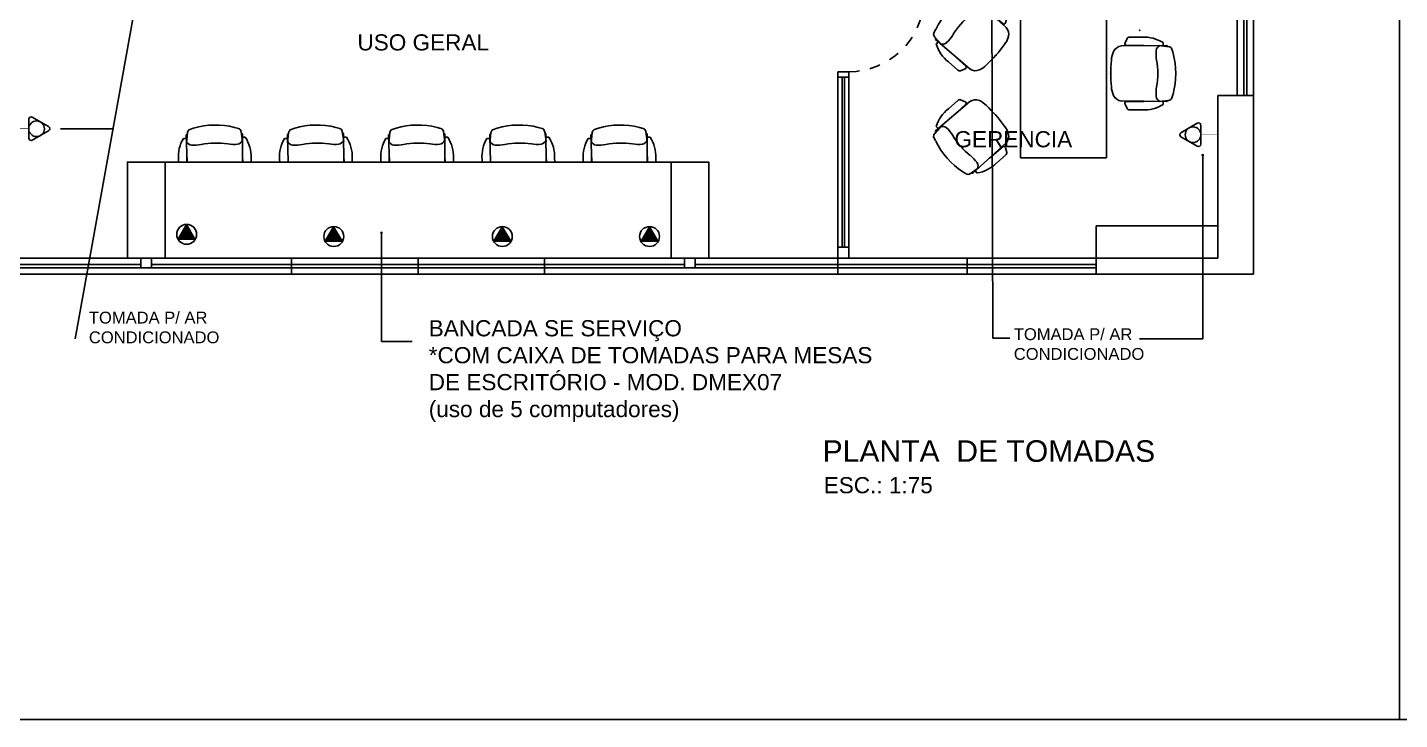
# Model space of a CAD drawing. Header units: millimetres. Extents: x 7034 to 7235, y -465 to -380.
# Drawn here: x 7111.44 to 7124.19, y -417 to -410.57 of the extents above; entities that cross this region are included whole.
import ezdxf

# ---------------------------------------------------------------- set-up
doc = ezdxf.new("R2010")
doc.units = ezdxf.units.MM
doc.header["$LTSCALE"] = 0.005
doc.linetypes.add('CONTINUO', pattern=[0])
doc.linetypes.add('DASHED', pattern=[19.05, 12.7, -6.35])
doc.layers.get('0').update_dxf_attribs({"linetype": 'CONTINUO'})
for name, color, linetype in [('- COTAS', 12, 'Continuous'), ('0-COTAS', 12, 'Continuous'), ('0-TOMADAS', 12, 'Continuous'), ('A-05', 5, 'Continuous'), ('ALV_5', 5, 'Continuous'), ('ARQ-PEITORIAL', 4, 'Continuous'), ('ARQ-TEXTO', 3, 'Continuous'), ('ARQ_ALVENARIA', 6, 'Continuous'), ('ARQ_ESQUADRIA', 5, 'Continuous'), ('ARQ_JANELAALTA', 150, 'DASHED'), ('ARQ_TXT_AMBIENTE', 3, 'Continuous'), ('JANELA', 10, 'Continuous'), ('NN_PISO', 8, 'Continuous'), ('TEXTO - GERAL', 162, 'Continuous')]:
    doc.layers.add(name, color=color, linetype=linetype)
doc.layers.add('0-LAYOUT', color=250, linetype='Continuous', lineweight=25)
doc.layers.add('TEXTO', color=7, linetype='Continuous', lineweight=15)
doc.styles.add('50', font='ARIALN.TTF', dxfattribs={"height": 0.1})
doc.styles.get("Standard").update_dxf_attribs({"font": 'arial.ttf'})
doc.dimstyles.new('50', dxfattribs={"dimscale": 0, "dimtxt": 0.1, "dimasz": 0.025, "dimexe": 0.05, "dimexo": 0.05, "dimgap": 0.01, "dimtad": 1, "dimdec": 0, "dimlfac": 100, "dimzin": 0, "dimdsep": 46, "dimtxsty": '50', "dimblk": 'DOT', "dimcen": 0.02, "dimclrd": 1, "dimclre": 1, "dimclrt": 7, "dimadec": 0, "dimazin": 0, "dimtfac": 1, "dimtdec": 0, "dimtofl": 0, "dimtmove": 2, "dimatfit": 2, "dimldrblk": 'DOT', "dimfxl": 0.05, "dimtolj": 1, "dimtzin": 0, "dimlwd": -1, "dimarcsym": 0})
pattern_1 = [(0, (0.65, -0.508), (0, 6.985), [5.08, -1.905]), (90, (0.65, -0.508), (-6.985, 4e-16), [5.08, -1.905])]

# ---------------------------------------------------------------- blocks, each defined once
blk = doc.blocks.new('TOMADA-H30')
blk.add_lwpolyline([(-0.108, 0.196), (0.108, 0.196, 0.57735), (0.132, 0.237), (0.024, 0.425, 0.57735), (-0.024, 0.425), (-0.132, 0.237, 0.57735)], format="xyb", close=True)
at = {"const_width": 0.005}
blk.add_lwpolyline([(0, 0.196), (0, 0)], dxfattribs=at)
blk = doc.blocks.new('2541982')
at = {"layer": '0-TOMADAS', "xscale": 0.6451236243583418, "yscale": 0.6451236243583418, "zscale": 0.6451236243583418, "rotation": 270}
blk.add_blockref('TOMADA-H30', (3218.852, 1440.968), dxfattribs=at)
blk = doc.blocks.new('_DOT')
at = {"color": 0, "linetype": 'ByBlock'}
blk.add_line((-0.5, 0), (-1, 0), dxfattribs=at)
at = {"color": 0, "linetype": 'ByBlock', "const_width": 0.5}
blk.add_lwpolyline([(-0.25, 0, 1), (0.25, 0, 1)], format="xyb", close=True, dxfattribs=at)
blk = doc.blocks.new('DOT')
at = {"layer": 'ARQ-TEXTO', "color": 0, "linetype": 'ByBlock'}
blk.add_line((-0.5, 0), (-1, 0), dxfattribs=at)
at = {"layer": 'ARQ-TEXTO', "color": 0, "linetype": 'ByBlock', "const_width": 0.5}
blk.add_lwpolyline([(-0.25, 0, 1), (0.25, 0, 1)], format="xyb", close=True, dxfattribs=at)
blk = doc.blocks.new('A$C37D84435')
at = {"layer": 'ARQ_TXT_AMBIENTE', "char_height": 0.15, "attachment_point": 1}
for s, insert in [('\\pi0.50039; USO GERAL', (7.198, -5.853)), ('\\pi0.59529;GERENCIA', (12.707, -6.752))]:
    blk.add_mtext_dynamic_manual_height_columns(s, width=2.27425, gutter_width=12.5, heights=[0], dxfattribs=dict(at, insert=insert))
blk = doc.blocks.new('A$C1D1E4AAD')
at = {"layer": '0-LAYOUT', "linetype": 'ByBlock'}
for p, q in [((-2.015, 0), (-2.015, -1.6)), ((-1.215, 0), (-1.215, -1.6)), ((-2.519, -0.103), (-2.551, -0.122)), ((-2.405, -0.158), (-2.482, -0.105)), ((-2.458, -0.11), (-2.474, -0.11)), ((-2.147, -0.39), (-2.458, -0.11)), ((-2.434, -0.131), (-2.417, -0.111)), ((-2.176, -0.356), (-2.302, -0.25)), ((-2.238, -0.201), (-2.15, -0.28)), ((-2.142, -0.302), (-2.154, -0.346)), ((-2.818, -0.443), (-2.802, -0.408)), ((-2.748, -0.549), (-2.811, -0.479)), ((-2.802, -0.502), (-2.804, -0.486)), ((-2.485, -0.774), (-2.802, -0.502)), ((-1.022, -0.491), (-1.042, -0.533)), ((-0.884, -0.48), (-1.001, -0.48)), ((-2.779, -0.523), (-2.796, -0.543)), ((-1.076, -0.561), (-0.658, -0.556)), ((-1.032, -0.555), (-0.868, -0.558)), ((-0.73, -0.557), (-0.637, -0.568)), ((-0.69, -0.556), (-0.69, -0.53)), ((-0.658, -0.556), (-0.646, -0.567)), ((-0.607, -0.591), (-0.596, -0.626)), ((-2.683, -0.708), (-2.595, -0.785)), ((-2.522, -0.75), (-2.643, -0.639)), ((-2.571, -0.791), (-2.529, -0.773)), ((-0.607, -1.043), (-0.596, -1.007)), ((-2.485, -1.078), (-2.802, -1.35)), ((-2.683, -1.144), (-2.595, -1.067)), ((-2.522, -1.102), (-2.643, -1.213)), ((-2.571, -1.061), (-2.529, -1.079)), ((-1.076, -1.072), (-0.658, -1.078)), ((-1.022, -1.142), (-1.042, -1.101)), ((-1.032, -1.079), (-0.868, -1.076)), ((-0.73, -1.077), (-0.637, -1.066)), ((-0.69, -1.078), (-0.69, -1.104)), ((-0.658, -1.078), (-0.646, -1.067)), ((-0.884, -1.154), (-1.001, -1.153)), ((-2.748, -1.303), (-2.811, -1.373)), ((-2.802, -1.35), (-2.804, -1.366)), ((-2.779, -1.329), (-2.796, -1.309)), ((-2.818, -1.409), (-2.802, -1.443)), ((-2.147, -1.462), (-2.458, -1.742)), ((-2.176, -1.496), (-2.302, -1.602)), ((-2.142, -1.55), (-2.154, -1.506)), ((-2.238, -1.65), (-2.15, -1.572)), ((-2.015, -1.6), (-1.215, -1.6)), ((-2.519, -1.749), (-2.551, -1.73)), ((-2.405, -1.694), (-2.482, -1.747)), ((-2.458, -1.742), (-2.474, -1.741)), ((-2.434, -1.721), (-2.417, -1.741))]:
    blk.add_line(p, q, dxfattribs=at)
for centre, radius, start, end in [((-2.149, -0.728), 0.727, 123.5174, 153.896), ((-2.503, -0.131), 0.0328, 51.4098, 120.5547), ((-2.471, -0.44), 0.333, 45.7372, 80.6494), ((-2.712, 0.012), 0.368, 309.1313, 323.2958), ((-2.46, -0.177), 0.0523, 323.2944, 29.1682), ((-2.46, -0.177), 0.0523, 323.2944, 29.1682), ((-2.012, -0.849), 0.742, 129.1314, 148.282), ((-2.168, -0.345), 0.0141, 232.5784, 352.1311), ((-2.162, -0.297), 0.0207, 345.8779, 57.0329), ((-2.788, -0.455), 0.0328, 156.8587, 226.0036), ((-2.956, -0.266), 0.368, 314.1176, 328.2821), ((-2.321, -0.422), 0.202, 320.8696, 343.9764), ((-2.209, -0.45), 0.0857, 341.4955, 44.5153), ((-1.004, -0.501), 0.0207, 81.6738, 152.8287), ((-0.866, -0.812), 0.333, 58.0573, 92.9695), ((-2.477, -0.447), 0.333, 196.764, 231.6762), ((-2.736, -0.492), 0.0523, 248.2452, 314.1189), ((-3.181, 0.177), 1.249, 312.9781, 324.4353), ((-0.967, -0.699), 0.202, 154.7303, 177.8371), ((-1.07, -0.647), 0.0857, 94.1914, 157.2111), ((-1.031, -0.541), 0.0141, 146.5756, 266.1283), ((-0.387, -0.632), 0.368, 175.4109, 189.5754), ((-0.701, -0.607), 0.0523, 109.5385, 175.4123), ((-0.638, -0.601), 0.0328, 18.152, 87.2969), ((-1.298, -0.817), 0.727, 344.8107, 15.1893), ((-2.532, -0.76), 0.0141, 285.2823, 44.835), ((-2.476, -0.598), 0.202, 293.437, 316.5438), ((0.074, -0.817), 1.249, 174.2714, 185.7286), ((-1.481, -0.817), 0.742, 350.4247, 9.5753), ((-2.579, -0.772), 0.0207, 220.3805, 291.5354), ((-2.433, -0.706), 0.0857, 232.8981, 295.9178), ((-0.967, -0.934), 0.202, 182.1629, 205.2697), ((-0.387, -1.002), 0.368, 170.4246, 184.5891), ((-2.477, -1.405), 0.333, 128.3238, 163.236), ((-2.579, -1.08), 0.0207, 68.4646, 139.6195), ((-2.532, -1.092), 0.0141, 315.165, 74.7177), ((-2.433, -1.146), 0.0857, 64.0822, 127.1019), ((-2.476, -1.254), 0.202, 43.4562, 66.563), ((-3.181, -2.029), 1.249, 35.5647, 47.0219), ((-1.07, -0.987), 0.0857, 202.7889, 265.8086), ((-1.031, -1.093), 0.0141, 93.8717, 213.4244), ((-1.004, -1.133), 0.0207, 207.1713, 278.3262), ((-0.866, -0.822), 0.333, 267.0305, 301.9427), ((-0.701, -1.026), 0.0523, 184.5877, 250.4615), ((-0.701, -1.026), 0.0523, 184.5877, 250.4615), ((-0.638, -1.033), 0.0328, 272.7031, 341.848), ((-2.788, -1.397), 0.0328, 133.9964, 203.1413), ((-2.736, -1.36), 0.0523, 45.8811, 111.7548), ((-2.956, -1.586), 0.368, 31.7179, 45.8824), ((-2.012, -1.003), 0.742, 211.718, 230.8686), ((-2.321, -1.43), 0.202, 16.0236, 39.1304), ((-2.209, -1.402), 0.0857, 315.4847, 18.5045), ((-2.149, -1.124), 0.727, 206.104, 236.4826), ((-2.168, -1.507), 0.0141, 7.8689, 127.4216), ((-2.712, -1.864), 0.368, 36.7042, 50.8687), ((-2.46, -1.675), 0.0523, 330.8318, 36.7056), ((-2.46, -1.675), 0.0523, 330.8318, 36.7056), ((-2.471, -1.412), 0.333, 279.3506, 314.2628), ((-2.162, -1.555), 0.0207, 302.9671, 14.1221), ((-2.503, -1.721), 0.0328, 239.4453, 308.5902)]:
    blk.add_arc(centre, radius, start, end, dxfattribs=at)
for p in [(-2.242, -0.647), (-1.175, -0.817), (-2.242, -1.205)]:
    blk.add_point(p, dxfattribs=at)
blk = doc.blocks.new('tomada piso')
at = {"layer": '- COTAS'}
h = blk.add_hatch(color=3, dxfattribs=at)
h.dxf.hatch_style = 1
h.paths.add_polyline_path([(-153.145, 1.912), (-153.145, 1.661), (-152.928, 1.787)])
at = {"layer": 'TEXTO - GERAL', "color": 3}
for p, q in [((-152.928, 1.787), (-153.145, 1.912)), ((-153.145, 1.912), (-153.145, 1.661)), ((-153.145, 1.661), (-152.928, 1.787))]:
    blk.add_line(p, q, dxfattribs=at)
blk.add_circle((-153.074, 1.785), 0.148, dxfattribs=at)

msp = doc.modelspace()

# ---------------------------------------------------------------- hatches: boundary and pattern name
at = {"layer": '0-TOMADAS'}
h = msp.add_hatch(dxfattribs=at)
h.set_pattern_fill('ANGLE', color=256)
h.set_pattern_definition([(0, (-16.481, 0.673), (0, 6.985), [5.08, -1.905]), (90, (-16.481, 0.673), (-6.985, 4e-16), [5.08, -1.905])])
h.paths.add_polyline_path([(7112.326, -411.754), (7112.106, -411.627, 0.57735), (7112.057, -411.656), (7112.057, -411.909, 0.57735), (7112.106, -411.938), (7112.326, -411.811, 0.57735)])
h = msp.add_hatch(dxfattribs=at)
h.set_pattern_fill('ANGLE', color=256)
h.set_pattern_definition([(0, (-4.0385, -0.2106), (0, 6.985), [5.08, -1.905]), (90, (-4.0385, -0.2106), (-6.985, 4e-16), [5.08, -1.905])])
h.paths.add_polyline_path([(7112.57, -411.927, 0.57735), (7112.536, -411.907), (7112.451, -411.956), (7112.451, -412.016), (7112.455, -412.016), (7112.57, -412.016)])
h.paths.add_polyline_path([(7112.57, -412.016), (7112.455, -412.016), (7112.451, -412.016), (7112.451, -412.075), (7112.536, -412.124, 0.57735), (7112.57, -412.104)])
h.paths.add_polyline_path([(7112.451, -412.016), (7112.371, -412.016, 0.258409), (7112.382, -412.035), (7112.451, -412.075)])
h.paths.add_polyline_path([(7112.451, -411.956), (7112.382, -411.996, 0.277535), (7112.371, -412.016), (7112.451, -412.016)])
h = msp.add_hatch(dxfattribs=at)
h.set_pattern_fill('ANGLE', color=256)
h.set_pattern_definition([(0, (-4.0354, -0.2485), (0, 6.985), [5.08, -1.905]), (90, (-4.0354, -0.2485), (-6.985, 4e-16), [5.08, -1.905])])
h.paths.add_polyline_path([(7112.573, -411.965, 0.57735), (7112.539, -411.945), (7112.454, -411.994), (7112.454, -412.054), (7112.458, -412.054), (7112.573, -412.053)])
h.paths.add_polyline_path([(7112.573, -412.053), (7112.458, -412.054), (7112.454, -412.054), (7112.454, -412.113), (7112.539, -412.162, 0.57735), (7112.573, -412.142)])
h.paths.add_polyline_path([(7112.454, -412.054), (7112.374, -412.054, 0.258409), (7112.385, -412.073), (7112.454, -412.113)])
h.paths.add_polyline_path([(7112.454, -411.994), (7112.385, -412.034, 0.277535), (7112.374, -412.054), (7112.454, -412.054)])
h = msp.add_hatch(dxfattribs=at)
h.set_pattern_fill('ANGLE', color=256)
h.set_pattern_definition([(0, (-4.3035, -0.277), (0, 6.985), [5.08, -1.905]), (90, (-4.3035, -0.277), (-6.985, 4e-16), [5.08, -1.905])])
h.paths.add_polyline_path([(7112.305, -411.993, 0.57735), (7112.271, -411.973), (7112.186, -412.022), (7112.186, -412.083), (7112.19, -412.083), (7112.305, -412.082)])
h.paths.add_polyline_path([(7112.305, -412.082), (7112.19, -412.083), (7112.186, -412.083), (7112.186, -412.141), (7112.271, -412.19, 0.57735), (7112.305, -412.171)])
h.paths.add_polyline_path([(7112.186, -412.083), (7112.106, -412.083, 0.258409), (7112.117, -412.102), (7112.186, -412.141)])
h.paths.add_polyline_path([(7112.186, -412.022), (7112.117, -412.062, 0.277535), (7112.106, -412.083), (7112.186, -412.083)])
h = msp.add_hatch(dxfattribs=at)
h.set_pattern_fill('ANGLE', color=256)
h.set_pattern_definition(pattern_1)
h.paths.add_polyline_path([(7112.999, -412.254), (7112.914, -412.205, 0.57735), (7112.879, -412.224), (7112.879, -412.313), (7112.995, -412.312), (7112.999, -412.312)])
h.paths.add_polyline_path([(7113.068, -412.293), (7112.999, -412.254), (7112.999, -412.312), (7113.079, -412.312, 0.258409)])
h.paths.add_polyline_path([(7113.068, -412.333, 0.277535), (7113.079, -412.312), (7112.999, -412.312), (7112.999, -412.373)])
h.paths.add_polyline_path([(7112.999, -412.312), (7112.995, -412.312), (7112.879, -412.313), (7112.879, -412.402, 0.57735), (7112.914, -412.422), (7112.999, -412.373)])
h = msp.add_hatch(dxfattribs=at)
h.set_pattern_fill('ANGLE', color=256)
h.set_pattern_definition(pattern_1)
h.paths.add_polyline_path([(7117.258, -412.224, 0.57735), (7117.224, -412.205), (7117.139, -412.254), (7117.139, -412.314), (7117.143, -412.314), (7117.258, -412.313)])
h.paths.add_polyline_path([(7117.258, -412.313), (7117.143, -412.314), (7117.139, -412.314), (7117.139, -412.373), (7117.224, -412.422, 0.57735), (7117.258, -412.402)])
h.paths.add_polyline_path([(7117.139, -412.314), (7117.059, -412.314, 0.258409), (7117.07, -412.333), (7117.139, -412.373)])
h.paths.add_polyline_path([(7117.139, -412.254), (7117.07, -412.293, 0.277535), (7117.059, -412.314), (7117.139, -412.314)])
h = msp.add_hatch(dxfattribs=at)
h.set_pattern_fill('ANGLE', color=256)
h.set_pattern_definition([(0, (3.95, -0.4), (0, 6.985), [5.08, -1.905]), (90, (3.95, -0.4), (-6.985, 4e-16), [5.08, -1.905])])
h.paths.add_polyline_path([(7120.559, -412.116, 0.57735), (7120.524, -412.096), (7120.439, -412.145), (7120.439, -412.206), (7120.443, -412.206), (7120.559, -412.205)])
h.paths.add_polyline_path([(7120.559, -412.205), (7120.443, -412.206), (7120.439, -412.206), (7120.439, -412.264), (7120.524, -412.314, 0.57735), (7120.559, -412.294)])
h.paths.add_polyline_path([(7120.439, -412.206), (7120.359, -412.206, 0.258409), (7120.371, -412.225), (7120.439, -412.264)])
h.paths.add_polyline_path([(7120.439, -412.145), (7120.371, -412.185, 0.277535), (7120.359, -412.206), (7120.439, -412.206)])

# ---------------------------------------------------------------- linework, layer by layer
at = {"layer": '- COTAS'}
msp.add_line((7111.746, -411.513), (7112.235, -411.513), dxfattribs=at)
for points in [[(7124.186, -402.148), (7124.186, -416.998), (7103.186, -416.998), (7103.186, -402.148)], [(7145.186, -402.148), (7145.186, -416.998), (7124.186, -416.998), (7124.186, -402.148)]]:
    msp.add_lwpolyline(points, close=True)
at = {"layer": '0-LAYOUT', "linetype": 'ByBlock'}
for p, q in [((7112.915, -411.57), (7112.926, -411.558)), ((7112.923, -411.823), (7112.915, -411.57)), ((7112.917, -411.642), (7112.926, -411.549)), ((7112.949, -411.519), (7112.984, -411.507)), ((7113.401, -411.51), (7113.365, -411.5)), ((7113.438, -411.632), (7113.425, -411.539)), ((7113.437, -411.56), (7113.426, -411.549)), ((7113.438, -411.823), (7113.437, -411.56)), ((7113.855, -411.57), (7113.866, -411.558)), ((7113.863, -411.823), (7113.855, -411.57)), ((7113.857, -411.642), (7113.866, -411.549)), ((7113.889, -411.519), (7113.924, -411.507)), ((7114.341, -411.51), (7114.305, -411.5)), ((7114.378, -411.632), (7114.365, -411.539)), ((7114.377, -411.56), (7114.366, -411.549)), ((7114.378, -411.823), (7114.377, -411.56)), ((7114.795, -411.57), (7114.806, -411.558)), ((7114.803, -411.823), (7114.795, -411.57)), ((7114.797, -411.642), (7114.806, -411.549)), ((7114.829, -411.519), (7114.864, -411.507)), ((7115.281, -411.51), (7115.245, -411.5)), ((7115.318, -411.632), (7115.305, -411.539)), ((7115.317, -411.56), (7115.306, -411.549)), ((7115.318, -411.823), (7115.317, -411.56)), ((7115.735, -411.57), (7115.746, -411.558)), ((7115.743, -411.823), (7115.735, -411.57)), ((7115.737, -411.642), (7115.746, -411.549)), ((7115.769, -411.519), (7115.804, -411.507)), ((7116.221, -411.51), (7116.185, -411.5)), ((7116.258, -411.632), (7116.245, -411.539)), ((7116.257, -411.56), (7116.246, -411.549)), ((7116.258, -411.823), (7116.257, -411.56)), ((7116.675, -411.57), (7116.686, -411.558)), ((7116.683, -411.823), (7116.675, -411.57)), ((7116.677, -411.642), (7116.686, -411.549)), ((7116.709, -411.519), (7116.744, -411.507)), ((7117.161, -411.51), (7117.125, -411.5)), ((7117.198, -411.632), (7117.185, -411.539)), ((7117.197, -411.56), (7117.186, -411.549)), ((7117.198, -411.823), (7117.197, -411.56)), ((7112.915, -411.602), (7112.889, -411.603)), ((7113.438, -411.592), (7113.464, -411.592)), ((7113.855, -411.602), (7113.829, -411.603)), ((7114.378, -411.592), (7114.404, -411.592)), ((7114.795, -411.602), (7114.769, -411.603)), ((7115.318, -411.592), (7115.344, -411.592)), ((7115.735, -411.602), (7115.709, -411.603)), ((7116.258, -411.592), (7116.284, -411.592)), ((7116.675, -411.602), (7116.649, -411.603)), ((7117.198, -411.592), (7117.224, -411.592)), ((7112.719, -411.823), (7117.419, -411.823)), ((7112.843, -411.797), (7112.844, -411.823)), ((7112.921, -411.823), (7112.921, -411.78)), ((7113.441, -411.823), (7113.439, -411.77)), ((7113.517, -411.784), (7113.518, -411.823)), ((7113.783, -411.797), (7113.784, -411.823)), ((7113.861, -411.823), (7113.861, -411.78)), ((7114.381, -411.823), (7114.379, -411.77)), ((7114.457, -411.784), (7114.458, -411.823)), ((7114.723, -411.797), (7114.724, -411.823)), ((7114.801, -411.823), (7114.801, -411.78)), ((7115.321, -411.823), (7115.319, -411.77)), ((7115.397, -411.784), (7115.398, -411.823)), ((7115.663, -411.797), (7115.664, -411.823)), ((7115.741, -411.823), (7115.741, -411.78)), ((7116.261, -411.823), (7116.259, -411.77)), ((7116.337, -411.784), (7116.338, -411.823)), ((7116.603, -411.797), (7116.604, -411.823)), ((7116.681, -411.823), (7116.681, -411.78)), ((7117.201, -411.823), (7117.199, -411.77)), ((7117.277, -411.784), (7117.278, -411.823)), ((7122.499, -412.413), (7121.369, -412.413)), ((7121.369, -412.713), (7121.369, -412.413)), ((7122.499, -412.413), (7121.369, -412.413)), ((7121.369, -412.713), (7121.369, -412.413))]:
    msp.add_line(p, q, dxfattribs=at)
for centre, radius, start, end in [((7112.96, -411.55), 0.0328, 109.2519, 178.3968), ((7113.188, -412.205), 0.727, 75.9106, 106.2891), ((7113.391, -411.541), 0.0328, 3.8029, 72.9478), ((7113.9, -411.55), 0.0328, 109.2519, 178.3968), ((7114.128, -412.205), 0.727, 75.9106, 106.2891), ((7114.331, -411.541), 0.0328, 3.8029, 72.9478), ((7114.84, -411.55), 0.0328, 109.2519, 178.3968), ((7115.068, -412.205), 0.727, 75.9106, 106.2891), ((7115.271, -411.541), 0.0328, 3.8029, 72.9478), ((7115.78, -411.55), 0.0328, 109.2519, 178.3968), ((7116.008, -412.205), 0.727, 75.9106, 106.2891), ((7116.211, -411.541), 0.0328, 3.8029, 72.9478), ((7116.72, -411.55), 0.0328, 109.2519, 178.3968), ((7116.948, -412.205), 0.727, 75.9106, 106.2891), ((7117.151, -411.541), 0.0328, 3.8029, 72.9478), ((7113.175, -411.773), 0.333, 149.1571, 184.0693), ((7112.967, -411.612), 0.0523, 200.6384, 266.5121), ((7112.967, -411.612), 0.0523, 200.6384, 266.5121), ((7112.986, -411.298), 0.368, 266.5108, 280.6752), ((7113.192, -412.388), 0.742, 81.5246, 100.6751), ((7113.356, -411.29), 0.368, 261.5245, 275.6889), ((7113.386, -411.604), 0.0523, 275.6876, 341.5613), ((7113.185, -411.773), 0.333, 358.1304, 33.0425), ((7114.115, -411.773), 0.333, 149.1571, 184.0693), ((7113.907, -411.612), 0.0523, 200.6384, 266.5121), ((7113.907, -411.612), 0.0523, 200.6384, 266.5121), ((7113.926, -411.298), 0.368, 266.5108, 280.6752), ((7114.132, -412.388), 0.742, 81.5246, 100.6751), ((7114.296, -411.29), 0.368, 261.5245, 275.6889), ((7114.326, -411.604), 0.0523, 275.6876, 341.5613), ((7114.125, -411.773), 0.333, 358.1304, 33.0425), ((7115.055, -411.773), 0.333, 149.1571, 184.0693), ((7114.847, -411.612), 0.0523, 200.6384, 266.5121), ((7114.847, -411.612), 0.0523, 200.6384, 266.5121), ((7114.866, -411.298), 0.368, 266.5108, 280.6752), ((7115.072, -412.388), 0.742, 81.5246, 100.6751), ((7115.236, -411.29), 0.368, 261.5245, 275.6889), ((7115.266, -411.604), 0.0523, 275.6876, 341.5613), ((7115.065, -411.773), 0.333, 358.1304, 33.0425), ((7115.995, -411.773), 0.333, 149.1571, 184.0693), ((7115.787, -411.612), 0.0523, 200.6384, 266.5121), ((7115.787, -411.612), 0.0523, 200.6384, 266.5121), ((7115.806, -411.298), 0.368, 266.5108, 280.6752), ((7116.012, -412.388), 0.742, 81.5246, 100.6751), ((7116.176, -411.29), 0.368, 261.5245, 275.6889), ((7116.206, -411.604), 0.0523, 275.6876, 341.5613), ((7116.005, -411.773), 0.333, 358.1304, 33.0425), ((7116.935, -411.773), 0.333, 149.1571, 184.0693), ((7116.727, -411.612), 0.0523, 200.6384, 266.5121), ((7116.727, -411.612), 0.0523, 200.6384, 266.5121), ((7116.746, -411.298), 0.368, 266.5108, 280.6752), ((7116.952, -412.388), 0.742, 81.5246, 100.6751), ((7117.116, -411.29), 0.368, 261.5245, 275.6889), ((7117.146, -411.604), 0.0523, 275.6876, 341.5613), ((7116.945, -411.773), 0.333, 358.1304, 33.0425)]:
    msp.add_arc(centre, radius, start, end, dxfattribs=at)
msp.add_point((7121.772, -410.599), dxfattribs=at)
at = {"layer": '0-TOMADAS'}
for centre in [(7111.525, -411.513), (7122.268, -411.568)]:
    msp.add_circle(centre, 0.0729, dxfattribs=at)
at = {"layer": 'A-05'}
for points in [[(7112.719, -412.713), (7112.719, -411.823), (7112.369, -411.823), (7112.369, -412.713)], [(7117.769, -412.713), (7117.769, -411.823), (7117.419, -411.823), (7117.419, -412.713)]]:
    msp.add_lwpolyline(points, close=True, dxfattribs=at)
at = {"layer": 'ARQ-PEITORIAL'}
for p, q in [((7122.679, -406.203), (7122.679, -411.203)), ((7122.829, -406.203), (7122.829, -411.203)), ((7118.969, -412.613), (7119.069, -412.613)), ((7118.969, -412.613), (7118.969, -412.713)), ((7118.969, -412.713), (7119.069, -412.713)), ((7119.069, -412.613), (7119.069, -412.713))]:
    msp.add_line(p, q, dxfattribs=at)
at = {"layer": 'ARQ_ALVENARIA'}
for p, q in [((7122.679, -411.203), (7122.499, -411.203)), ((7122.499, -411.203), (7122.499, -412.713)), ((7122.829, -411.203), (7122.679, -411.203)), ((7122.829, -411.203), (7122.829, -412.863)), ((7122.499, -412.713), (7121.369, -412.713)), ((7121.369, -412.713), (7121.369, -412.863)), ((7122.829, -412.863), (7121.369, -412.863))]:
    msp.add_line(p, q, dxfattribs=at)
at = {"layer": 'ARQ_ESQUADRIA'}
for p, q in [((7122.739, -406.203), (7122.739, -411.203)), ((7122.769, -406.203), (7122.769, -411.203)), ((7118.969, -410.983), (7119.069, -410.983)), ((7118.969, -411.033), (7118.969, -410.983)), ((7119.069, -411.033), (7118.969, -411.033)), ((7119.009, -411.033), (7119.009, -412.613)), ((7119.029, -411.033), (7119.029, -412.613)), ((7119.069, -411.033), (7119.069, -410.983)), ((7113.894, -412.713), (7113.894, -412.863)), ((7115.069, -412.713), (7115.069, -412.863)), ((7116.244, -412.713), (7116.244, -412.863)), ((7118.969, -412.713), (7118.969, -412.863)), ((7120.169, -412.713), (7120.169, -412.863)), ((7107.669, -412.773), (7112.494, -412.773)), ((7107.669, -412.803), (7112.494, -412.803)), ((7112.594, -412.773), (7117.544, -412.773)), ((7112.594, -412.803), (7117.544, -412.803)), ((7117.644, -412.773), (7121.369, -412.773)), ((7117.644, -412.803), (7121.369, -412.803))]:
    msp.add_line(p, q, dxfattribs=at)
for points in [[(7112.494, -412.713), (7112.494, -412.803), (7112.594, -412.803), (7112.594, -412.713)], [(7117.544, -412.713), (7117.544, -412.803), (7117.644, -412.803), (7117.644, -412.713)]]:
    msp.add_lwpolyline(points, close=True, dxfattribs=at)
at = {"layer": 'ARQ_JANELAALTA'}
msp.add_arc((7119.069, -410.283), 0.701, 270, 357.4911, dxfattribs=at)
at = {"layer": 'JANELA'}
for p, q in [((7118.969, -411.033), (7118.969, -412.613)), ((7119.069, -411.033), (7119.069, -412.613)), ((7112.369, -412.713), (7107.669, -412.713)), ((7117.419, -412.713), (7112.719, -412.713)), ((7121.369, -412.713), (7117.769, -412.713)), ((7121.369, -412.863), (7107.319, -412.863))]:
    msp.add_line(p, q, dxfattribs=at)

# ---------------------------------------------------------------- block references
at = {"xscale": 1.249890158726032, "yscale": 1.249890158726032, "zscale": 1.249890158726032}
for p, rotation in [((3088.083, -2212.564), 359.9999999998651), ((11145.71, 1389.483), 179.9999999998651)]:
    msp.add_blockref('2541982', p, dxfattribs=dict(at, rotation=rotation))
at = {"layer": 'ALV_5', "xscale": 0.6240000000000001, "yscale": 0.6240000000000001, "zscale": 0.6240000000000001, "rotation": 90.0000000000915}
for p in [(7114.033, -316.975), (7115.4, -316.995), (7116.966, -316.995), (7118.333, -316.995)]:
    msp.add_blockref('tomada piso', p, dxfattribs=at)
at = {"layer": 'ARQ-PEITORIAL'}
msp.add_blockref('A$C37D84435', (7106.749, -404.783), dxfattribs=at)
at = {"layer": 'NN_PISO'}
msp.add_blockref('A$C1D1E4AAD', (7122.679, -410.183), dxfattribs=at)

# ---------------------------------------------------------------- texts
at = {"layer": 'ARQ_TXT_AMBIENTE', "attachment_point": 1}
for s, width, insert, char_height in [('TOMADA P/ AR CONDICIONADO', 2.11411, (7112.011, -413.211), 0.11), ('BANCADA SE SERVIÇO\\P*COM CAIXA DE TOMADAS PARA MESAS DE ESCRITÓRIO - MOD. DMEX07\\P(uso de 5 computadores)', 4.12664, (7115.168, -413.29), 0.15), ('TOMADA P/ AR CONDICIONADO', 2.11411, (7120.603, -413.365), 0.11)]:
    msp.add_mtext_dynamic_manual_height_columns(s, width=width, gutter_width=12.5, heights=[0], dxfattribs=dict(at, insert=insert, char_height=char_height))
at = {"layer": 'TEXTO', "attachment_point": 1}
for s, width, insert, char_height in [('PLANTA  DE TOMADAS', 3.79321, (7118.827, -414.405), 0.2), ('ESC.: 1:75', 3.13121, (7118.837, -414.747), 0.15)]:
    msp.add_mtext_dynamic_manual_height_columns(s, width=width, gutter_width=12.5, heights=[0], dxfattribs=dict(at, insert=insert, char_height=char_height))

# ---------------------------------------------------------------- leaders
at = {"layer": '0-COTAS'}
for points in [[(7112.61, -409.44), (7111.884, -413.462), (7111.884, -413.462)], [(7120.399, -410.137), (7120.408, -413.457), (7120.565, -413.456)], [(7122.358, -411.758), (7122.358, -413.462), (7121.77, -413.462)], [(7114.729, -412.479), (7114.729, -413.489), (7115.014, -413.489)]]:
    msp.add_leader(points, dimstyle='50', override={"dimscale": 1, "dimtad": 0, "dimldrblk": 'DOT'}, dxfattribs=at)

doc.saveas('drawing.dxf')
